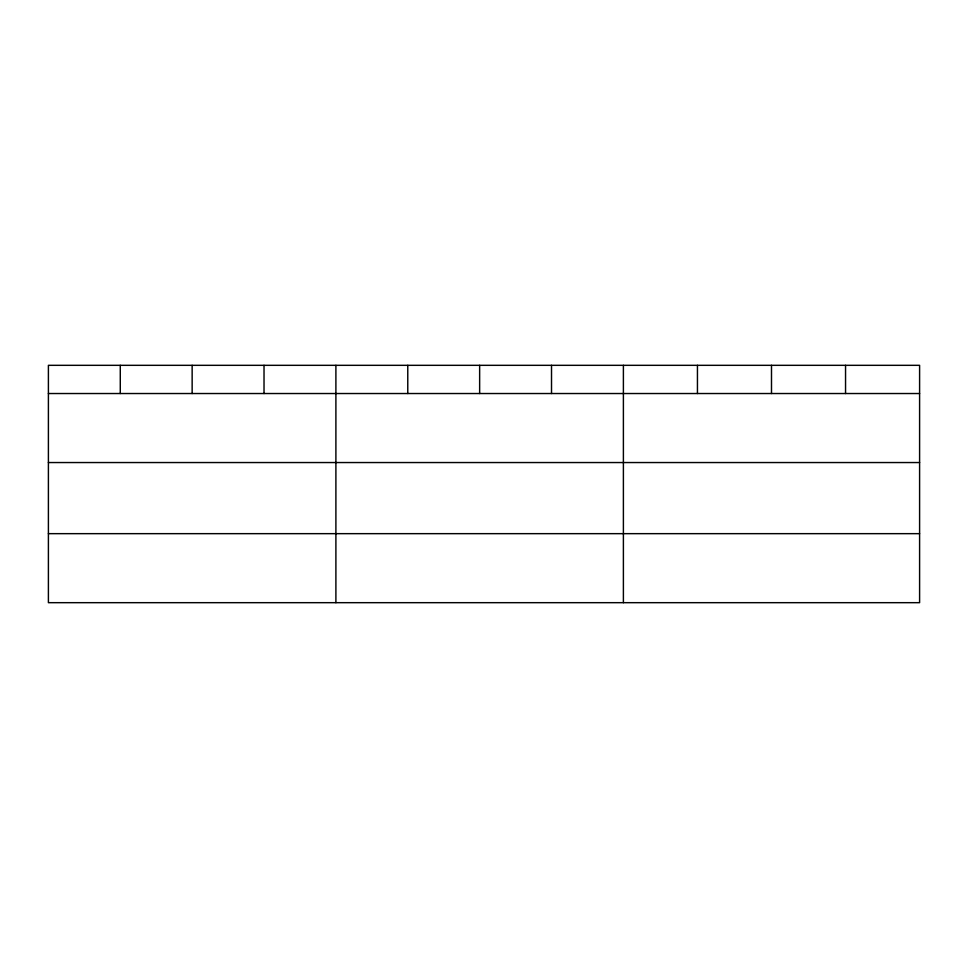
<?xml version="1.0" encoding="UTF-8"?>
<svg xmlns="http://www.w3.org/2000/svg" width="968" height="968" viewBox="0 0 968 968"><rect width="100%" height="100%" fill="white"/><g stroke="black" fill="none" stroke-linecap="round" stroke-linejoin="round"><path stroke-width="1.45" d="M919.6 462.547L919.6 365.323L48.4 365.323L48.4 602.677L919.6 602.677L919.6 462.547L48.4 462.547M48.4 393.528L919.6 393.528M48.4 533.658L919.6 533.658M845.548 365.323L845.548 393.528M771.496 365.323L771.496 393.528M697.444 365.323L697.444 393.528M623.392 365.323L623.392 602.677M551.518 365.323L551.518 393.528M479.644 365.323L479.644 393.528M407.77 365.323L407.77 393.528M335.896 365.323L335.896 602.677M264.022 365.323L264.022 393.528M192.148 365.323L192.148 393.528M120.274 365.323L120.274 393.528"/></g></svg>
